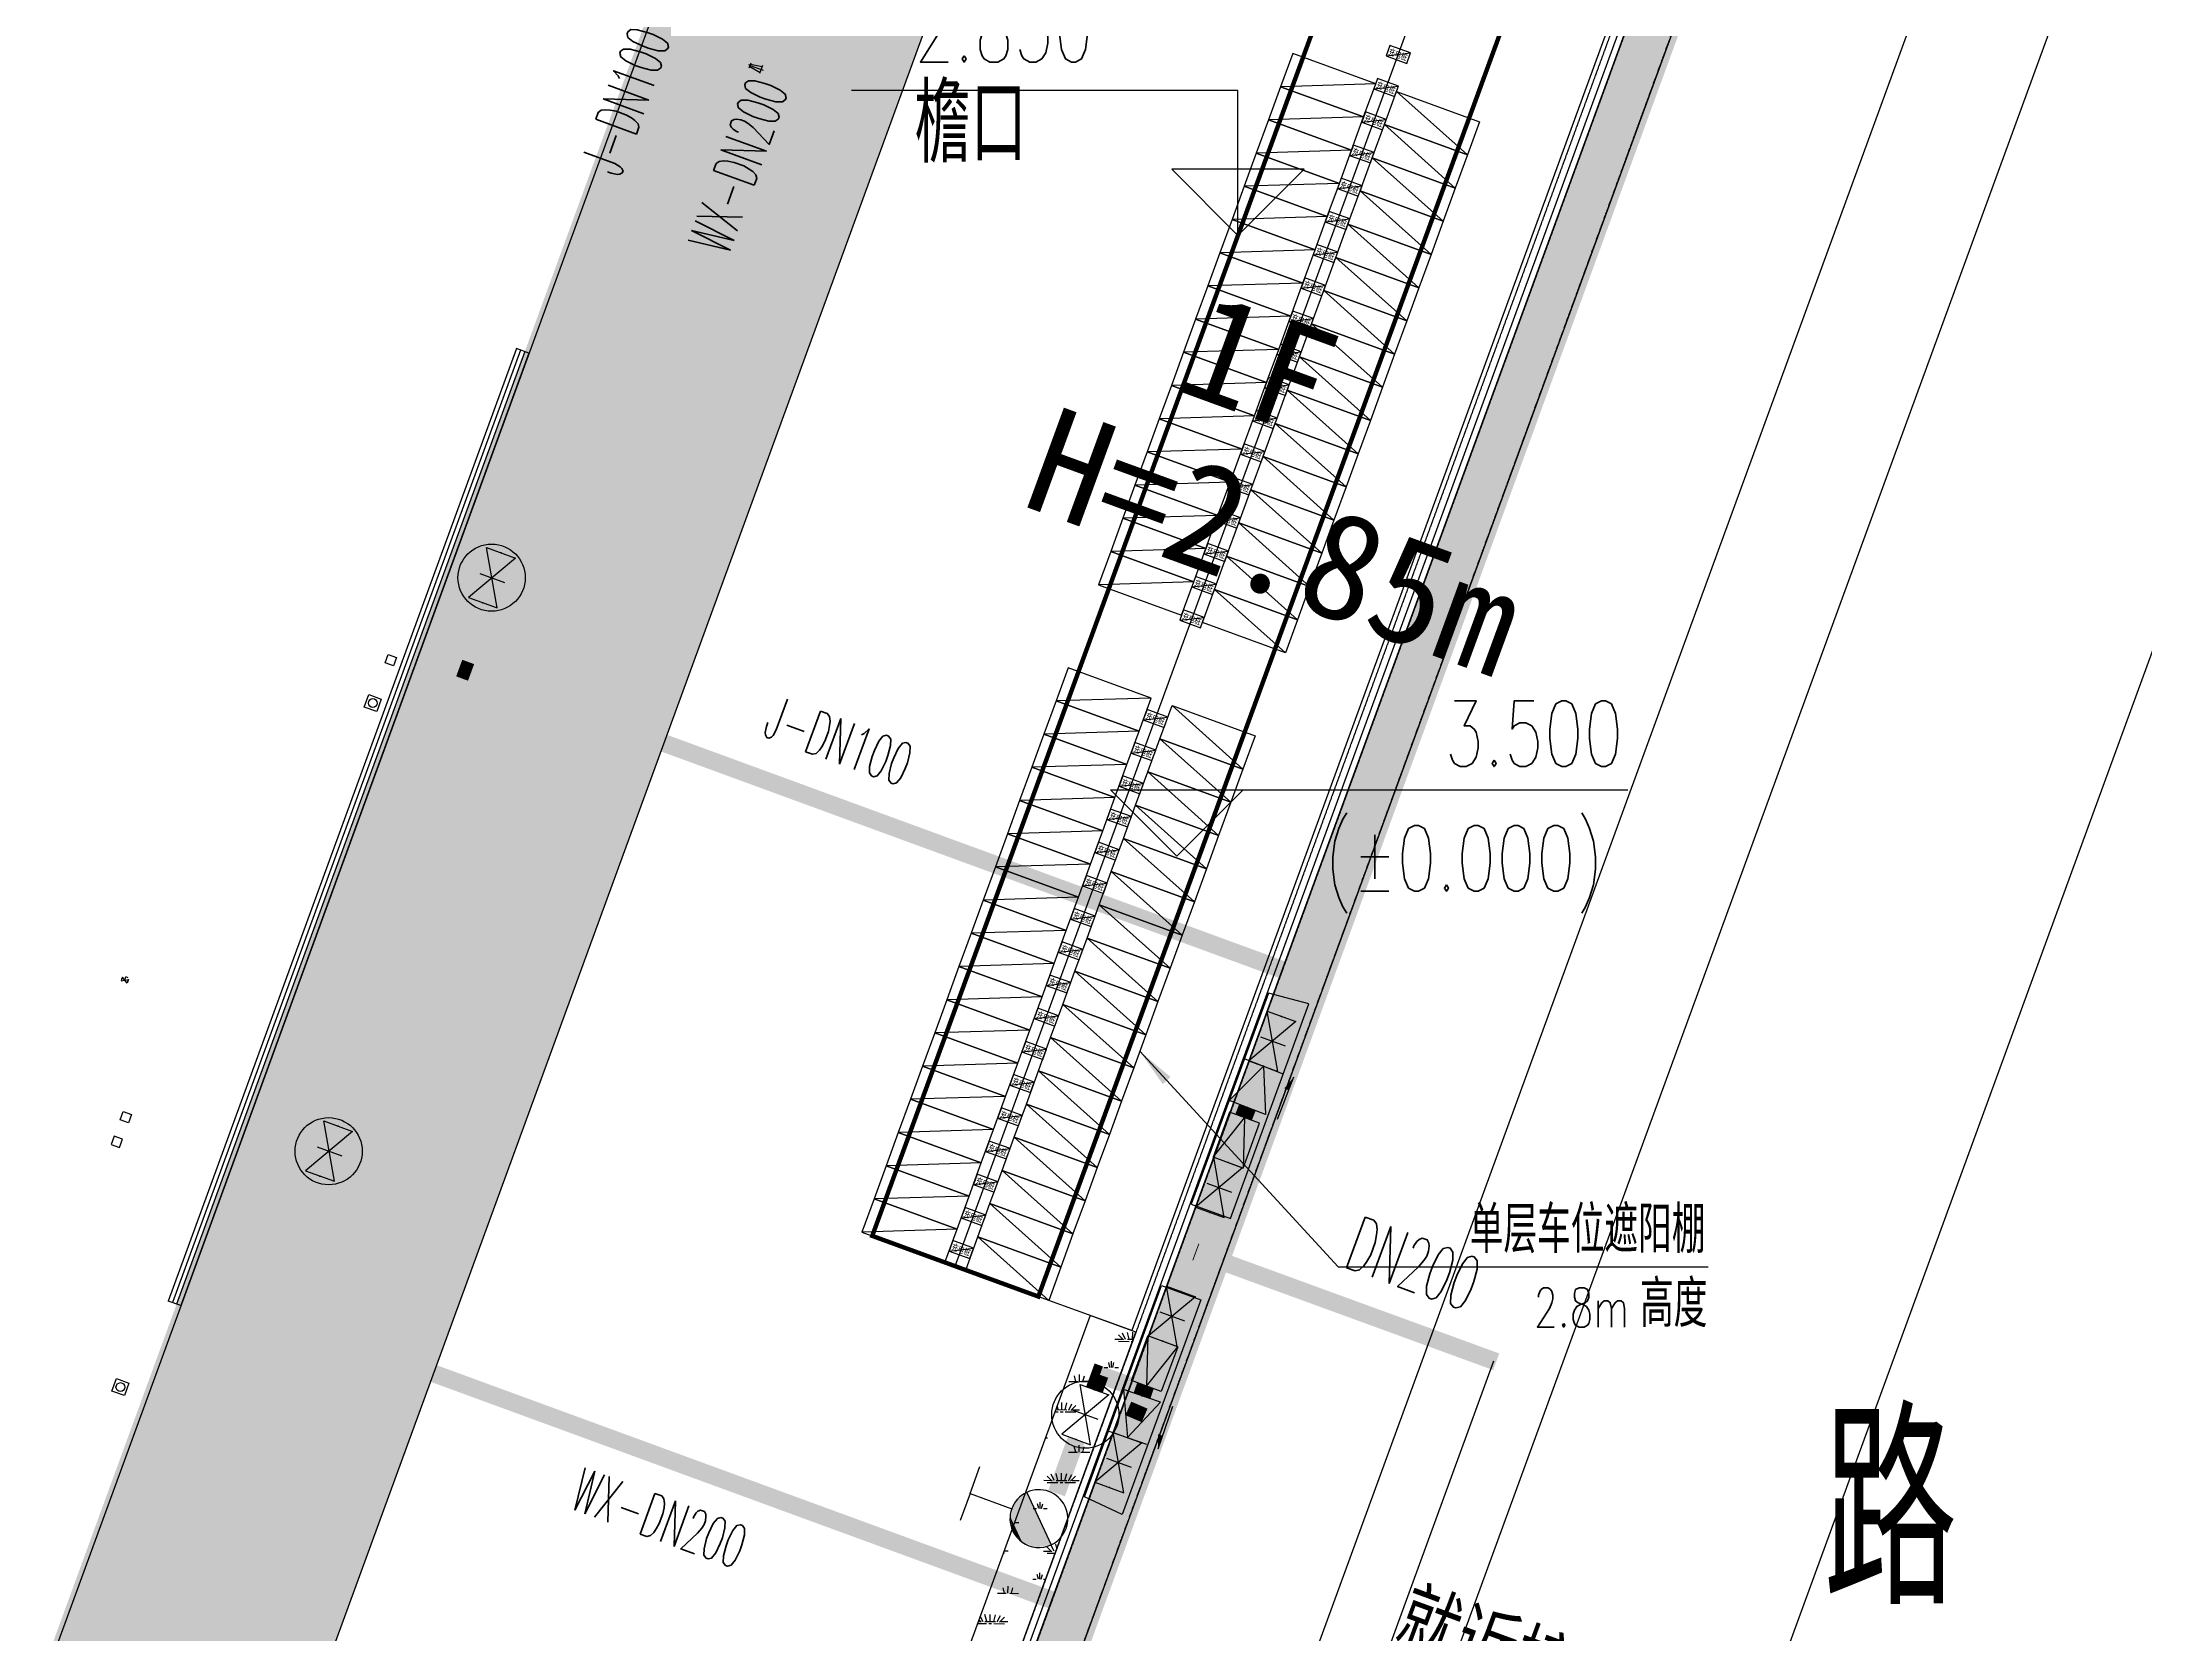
# Model space of a CAD drawing. Extents: x -11 to 40589024741, y -2 to 3380586937.
# Drawn here: x 40588292215 to 40588339805, y 3380233769 to 3380269820 of the extents above; entities that cross this region are included whole.
import ezdxf

# ---------------------------------------------------------------- set-up
doc = ezdxf.new("R2010")
doc.units = 0
doc.header["$LTSCALE"] = 10
doc.header["$MEASUREMENT"] = 0
doc.linetypes.add('CENTER', pattern=[50.8, 31.75, -6.35, 6.35, -6.35])
doc.linetypes.add('DASH', pattern=[0.35, 0.25, -0.1])
doc.layers.get('Defpoints').update_dxf_attribs({"color": 210})
for name, color, linetype in [('0-WALL', 252, 'Continuous'), ('00绿地$0$A-车位', 253, 'Continuous'), ('A-FIRE-TEXT', 61, 'Continuous'), ('CURTWALL', 252, 'Continuous'), ('EQUIP_消火栓', 7, 'Continuous'), ('EVALVE_喷淋', 7, 'Continuous'), ('FM_ZF消防', 1, 'Continuous'), ('FM_ZF给水', 3, 'Continuous'), ('TEXT_消防', 1, 'Continuous'), ('TEXT_给水', 3, 'Continuous'), ('VPIPE-雨水', 4, 'Continuous'), ('虹吸管道配件', 7, 'Continuous')]:
    doc.layers.add(name, color=color, linetype=linetype)
doc.layers.add('GPS-ZF消防', color=1, linetype='TG_X', lineweight=60)
doc.layers.add('GPS-ZF给水', color=3, linetype='TG_J', lineweight=60)
doc.styles.add('-宋体', font='', dxfattribs={"width": 0.75})
doc.styles.add('_TWT_PIPEDN', font='SIMPLEX', dxfattribs={"width": 0.6, "height": 3, "bigfont": 'HZTXT'})
doc.styles.add('A-STANDARD', font='SIMPLEX', dxfattribs={"bigfont": 'GBCBIG'})
doc.styles.add('note_txt', font='arial.ttf', dxfattribs={"width": 0.75})
doc.styles.get("Standard").update_dxf_attribs({"font": 'GBENOR', "width": 0.7, "bigfont": 'GBCBIG'})
doc.styles.add('TG_LINETYPE', font='SIMPLEX', dxfattribs={"width": 0.8, "height": 3.5, "bigfont": 'HZTXT'})
doc.styles.add('黑体', font='simhei.ttf', dxfattribs={"height": 12})
doc.styles.get('-宋体').set_extended_font_data('SimSun')
doc.linetypes.add('TG_J', pattern='A,2,-0.3,["J",TG_LINETYPE,S=0.1,R=0,X=-0.23,Y=-0.15],0', length=2.3)
doc.linetypes.add('TG_WX', pattern='A,3,-0.6,["WX",TG_LINETYPE,S=0.1,R=0,X=-0.52,Y=-0.15],0', length=3.6)
doc.linetypes.add('TG_X', pattern='A,5,-0.3,["X",TG_LINETYPE,S=0.1,R=0,X=-0.23,Y=-0.15],0', length=5.3)
pattern_1 = [(359.79974, (40586781652.2, 3380096977.4), (1605.5824, 1594.398), [240, -48, 64, -48, 240, -960]), (359.79974, (40586781572.4, 3380097025.7), (1605.5824, 1594.398), [160, -120, 240, -120, 160, -800]), (359.79974, (40586782134.6, 3380097663.7), (1605.5824, 1594.398), [200, -80, 200, -1120]), (359.79974, (40586781335.8, 3380097986.5), (1605.5824, 1594.398), [80, -160, 80, -1280]), (89.79974, (40586781495.8, 3380097986), (-1594.398, 1605.5824), [144, -1456]), (89.79974, (40586781972.4, 3380097024.3), (-1594.398, 1605.5824), [160, -1440]), (89.79974, (40586782374.6, 3380097662.9), (-1594.398, 1605.5824), [160, -1440]), (44.79974, (40586782180.3, 3380097007.6), (5.5922, 1599.9902), [160, -2102.7417]), (134.79974, (40586781764.3, 3380097009), (-1599.9902, 5.5922), [160, -2102.7417]), (63.23469, (40586782132.4, 3380097015.7), (5.5922, 1599.99023), [160, -3417.7088]), (75.7635, (40586782052.4, 3380097024), (5.59221, 1599.99023), [160, -6436.969]), (75.7635, (40586782454.64, 3380097662.6), (5.59221, 1599.99023), [128, -6468.969]), (75.7635, (40586781527.76, 3380097985.85), (5.59221, 1599.99023), [112, -6484.969]), (103.835987, (40586781892.4, 3380097024.57), (5.59221, 1599.99023), [160, -6436.969]), (103.835987, (40586782294.64, 3380097663.17), (5.59221, 1599.99023), [128, -6468.969]), (103.835987, (40586781463.76, 3380097986.07), (5.59221, 1599.99023), [112, -6484.969]), (116.364795, (40586781812.4, 3380097016.85), (5.5922, 1599.99023), [160, -3417.7069])]

# ---------------------------------------------------------------- blocks, each defined once
blk = doc.blocks.new('gfctuc')
blk.add_lwpolyline([(2035210, 4060000), (2035210, 4059500), (2035460, 4059500), (2035460, 4060000)], close=True)
blk.add_lwpolyline([(2035210, 4060000), (2035460, 4059500)])
at = {"layer": 'A-FIRE-TEXT', "style": 'note_txt', "width": 0.75}
blk.add_text('充电桩', height=139.2, rotation=270, dxfattribs=at).set_placement((2035260, 4059973))
blk = doc.blocks.new('00绿地$0$G$C40593B0A')
at = {"layer": '00绿地$0$A-车位'}
blk.add_lwpolyline([(-1560, 590), (-760, 590), (-760, -1410), (-1560, -1410)], close=True, dxfattribs=at)
blk.add_lwpolyline([(-760, 590), (-1560, -1410)], dxfattribs=at)
blk = doc.blocks.new('A$C5F4A4BCE')
at = {"layer": '虹吸管道配件'}
for p, q in [((177, 0), (0, 176)), ((307, 347), (30, 146)), ((333, 321), (54, 43)), ((359, 295), (158, 18)), ((388, 266), (278, 376)), ((333, 321), (360, 348))]:
    blk.add_line(p, q, dxfattribs=at)
blk = doc.blocks.new('$VALVE$00000752')
for p, q in [((-112.5, 75), (112.5, 75)), ((112.5, 75), (112.5, -75)), ((112.5, -75), (-112.5, -75))]:
    blk.add_line(p, q)
blk.add_lwpolyline([(-112.5, -75), (112.5, 0), (-112.5, 75)], close=True)
for p in [(-112.5, 0), (112.5, 0)]:
    blk.add_point(p)
blk.add_solid([(-112.5, 75), (112.5, 0), (-112.5, -75)])
blk = doc.blocks.new('$VALVE$00000656')
for p, q in [((-113, 110), (-113, -100)), ((118, -164), (-119, -164))]:
    blk.add_line(p, q)
blk.add_lwpolyline([(119, 5, 203, 0, 0), (-113, 5, 0, 0, 0)], format="xyseb")
blk.add_lwpolyline([(119, 107), (-113, 5), (119, -97)], close=True)
for p in [(-113, 5), (119, 5)]:
    blk.add_point(p)
blk.add_solid([(-44, -164), (-44, -139), (-119, -164)])
blk = doc.blocks.new('$VALVE$00000296')
for points in [[(-125, 72.2), (-125, -72.2), (125, 72.2), (125, -72.2), (-125, 72.2)], [(0, 60.2), (0, -63.6)]]:
    blk.add_lwpolyline(points)
for p in [(-125, 0), (125, 0)]:
    blk.add_point(p)
blk = doc.blocks.new('$TwtSys$00000385')
for p, q in [((0, 331.4), (-130, 331.4)), ((0, 331.4), (0, 130.8)), ((0, 331.4), (130, 331.4)), ((92.5, 92.5), (-92.5, -92.5))]:
    blk.add_line(p, q)
for start, end in [(315, 135), (135, 315)]:
    blk.add_arc((0, 0), 130.8, start, end)
at = {"color": 0}
for points in [[(-33.9, 126.5), (-126.5, 33.9), (33.9, 126.5), (-126.5, -33.9)], [(-92.6, 92.6), (-92.6, 92.6), (-33.9, 126.5), (-126.5, 33.9)], [(33.9, 126.5), (-126.5, -33.9), (92.6, 92.6), (-92.6, -92.6)]]:
    blk.add_solid(points, dxfattribs=at)
blk = doc.blocks.new('$EVALVE$00000030')
for p in [(0, 0), (87, 124)]:
    blk.add_line(p, (0, 124))
blk.add_lwpolyline([(-125, -72), (125, 72), (125, -72), (-125, 72)], close=True)
for p in [(-125, 0), (125, 0)]:
    blk.add_point(p)

msp = doc.modelspace()

# ---------------------------------------------------------------- hatches: boundary and pattern name
at = {"layer": '0-WALL'}
h = msp.add_hatch(dxfattribs=at)
h.set_pattern_fill('草坪或沼泽', color=256, scale=400, angle=-0.200256636)
h.set_pattern_definition(pattern_1)
h.paths.add_polyline_path([(40588302101.650627, 3380196170.468816), (40588275532.998894, 3380123451.400391), (40588213851.098877, 3380137607.100394), (40588128542.39888, 3380162853.200394), (40588051310.197723, 3380185028.900719), (40588215760.938667, 3380403827.430827), (40588224457.898888, 3380415266.100397), (40588259176.227432, 3380461579.853973), (40588327409.831734, 3380431029.725285), (40588344233.506363, 3380419662.492857), (40588367371.5578, 3380409302.928), (40588374373.704453, 3380393980.898594), (40588343265.099297, 3380308835.863516), (40588342325.826973, 3380309179.036222), (40588348228.419678, 3380325334.510901), (40588347758.977524, 3380325506.026352), (40588351316.980003, 3380333787.979114), (40588373293.579567, 3380393938.55436), (40588366618.76474, 3380408544.319475), (40588343745.607887, 3380418785.283479), (40588326921.933281, 3380430152.515906), (40588259497.004578, 3380460340.577487), (40588225255.999771, 3380414663.566939), (40588216558.657242, 3380403224.394626), (40588052982.287758, 3380185589.19869), (40588128822.27935, 3380163813.243824), (40588214105.070473, 3380138574.811257), (40588274896.566856, 3380124623.454612), (40588301162.378349, 3380196513.641506)])
h.paths.add_polyline_path([(40588308330.118393, 3380213217.941715), (40588307390.846069, 3380213561.114415), (40588309294.968521, 3380218774.420028), (40588308825.8936, 3380218945.745433), (40588312382.598297, 3380227228.097439), (40588336080.200798, 3380292084.600181), (40588337019.473106, 3380291741.427476)])
h = msp.add_hatch(dxfattribs=at)
h.set_pattern_fill('草坪或沼泽', color=256, scale=400, angle=-0.200256636)
h.set_pattern_definition([(359.79974, (40586781652.2, 3380096977.4), (1605.5824, 1594.398), [240, -48, 64, -48, 240, -960]), (359.79974, (40586781572.4, 3380097025.7), (1605.5824, 1594.398), [160, -120, 240, -120, 160, -800]), (359.79974, (40586782134.6, 3380097663.7), (1605.5824, 1594.398), [200, -80, 200, -1120]), (359.79974, (40586781335.8, 3380097986.5), (1605.5824, 1594.398), [80, -160, 80, -1280]), (89.79974, (40586781495.8, 3380097986), (-1594.398, 1605.5824), [144, -1456]), (89.79974, (40586781972.4, 3380097024.3), (-1594.398, 1605.5824), [160, -1440]), (89.79974, (40586782374.6, 3380097662.9), (-1594.398, 1605.5824), [160, -1440]), (44.79974, (40586782180.3, 3380097007.6), (5.5922, 1599.9902), [160, -2102.7417]), (134.79974, (40586781764.3, 3380097009), (-1599.9902, 5.5922), [160, -2102.7417]), (63.23469, (40586782132.4, 3380097015.7), (5.5922, 1599.99023), [160, -3417.7088]), (75.7635, (40586782052.4, 3380097024), (5.59221, 1599.99023), [160, -6436.969]), (75.7635, (40586782454.64, 3380097662.6), (5.59221, 1599.99023), [128, -6468.969]), (75.7635, (40586781527.76, 3380097985.85), (5.59221, 1599.99023), [112, -6484.969]), (103.835987, (40586781892.4, 3380097024.57), (5.59221, 1599.99023), [160, -6436.969]), (103.835987, (40586782294.64, 3380097663.17), (5.59221, 1599.99023), [128, -6468.969]), (103.835987, (40586781463.76, 3380097986.07), (5.59221, 1599.99023), [112, -6484.969]), (116.364795, (40586781812.4, 3380097016.85), (5.5922, 1599.99023), [160, -3417.7069])])
edge = h.paths.add_edge_path()
edge.add_line((40588347473.747322, 3380325610.238097), (40588347683.541443, 3380326090.42787))
edge.add_line((40588347683.541443, 3380326090.42787), (40588351031.622383, 3380333884.752417))
edge.add_line((40588351031.622383, 3380333884.752417), (40588372861.52964, 3380393921.616653))
edge.add_line((40588372861.52964, 3380393921.616653), (40588366317.647476, 3380408240.876073))
edge.add_line((40588366317.647476, 3380408240.876073), (40588343550.448486, 3380418434.399735))
edge.add_line((40588343550.448486, 3380418434.399735), (40588326726.773811, 3380429801.632178))
edge.add_line((40588326726.773811, 3380429801.632178), (40588259625.315422, 3380459844.866894))
edge.add_line((40588259625.315422, 3380459844.866894), (40588073765.91951, 3380212575.66465))
edge.add_line((40588073765.91951, 3380212575.66465), (40588074114.249107, 3380212476.750173))
edge.add_line((40588074114.249107, 3380212476.750173), (40588253152.588203, 3380450673.037109))
edge.add_line((40588253152.588203, 3380450673.037109), (40588254435.224274, 3380450204.422307))
edge.add_line((40588254435.224258, 3380450204.422312), (40588256320.901672, 3380455368.658761))
edge.add_line((40588256320.90168, 3380455368.658754), (40588326766.815353, 3380429630.545198))
edge.add_line((40588326766.815353, 3380429630.5452), (40588324880.269547, 3380424466.932958))
edge.add_line((40588324880.269547, 3380424466.93296), (40588331455.159737, 3380422064.756639))
edge.add_line((40588331455.159737, 3380422064.756637), (40588332483.925163, 3380424880.513825))
edge.add_line((40588332483.925163, 3380424880.513825), (40588335301.736542, 3380423850.997883))
edge.add_line((40588335301.736542, 3380423850.997883), (40588334273.030251, 3380421035.31484))
edge.add_line((40588334273.030251, 3380421035.31484), (40588353055.227448, 3380414173.051638))
edge.add_line((40588353055.227448, 3380414173.051638), (40588361187.808113, 3380410524.8103))
edge.add_arc((40588348999.165817, 3380398232.729486), 17310.639832, -14.6199939483, 45.2420907397, ccw=False)
edge.add_line((40588365749.307037, 3380393863.402212), (40588366656.653191, 3380393529.94107))
edge.add_line((40588366656.653191, 3380393529.94107), (40588371065.316032, 3380391919.168731))
edge.add_line((40588371065.316032, 3380391919.168731), (40588346912.352768, 3380325815.879339))
edge.add_line((40588346912.352768, 3380325815.879339), (40588347473.747322, 3380325610.238097))
h = msp.add_hatch(dxfattribs=at)
h.set_pattern_fill('草坪或沼泽', color=256, scale=400, angle=-0.200256636)
h.set_pattern_definition(pattern_1)
edge = h.paths.add_edge_path()
edge.add_arc((40588276896.11306, 3380228003.90167), 3000.732754, 160.8988384069, 249.924309816)
edge.add_line((40588275866.077904, 3380225185.493501), (40588283567.667389, 3380222371.617772))
edge.add_arc((40588287170.980431, 3380232233.977297), 10500.000014, 249.9297114004, 339.9297093813)
edge.add_line((40588297033.339828, 3380228630.663911), (40588320609.30452, 3380293158.672471))
edge.add_arc((40588310746.945099, 3380296761.985848), 10500.00001, -20.0702905404, 69.9297114995)
edge.add_line((40588314350.258141, 3380306624.345373), (40588306648.639877, 3380309438.209656))
edge.add_arc((40588305619.155479, 3380306619.600929), 3000.732125, 69.9355020169, 158.9609896946)
edge.add_line((40588302818.463516, 3380307696.874272), (40588317658.966492, 3380302274.746088))
edge.add_line((40588317658.966469, 3380302274.746092), (40588288901.096703, 3380223563.724454))
edge.add_line((40588288901.096703, 3380223563.724453), (40588274060.593811, 3380228985.852626))
msp.add_hatch(color=256, dxfattribs=at).paths.add_polyline_path([(40588317044.70842, 3380246977.468142), (40588317565.584137, 3380246233.76891), (40588317742.243301, 3380246396.223651)], flags=17)
h = msp.add_hatch(dxfattribs=at)
h.set_pattern_fill('草坪或沼泽', color=256, scale=400, angle=-0.200256636)
h.set_pattern_definition(pattern_1)
edge = h.paths.add_edge_path()
edge.add_arc((40588308615.915359, 3380219513.693244), 6012.3482, 187.8097426198, 243.1678891542)
edge.add_line((40588305902.075394, 3380214148.676607), (40588307792.618042, 3380219323.140049))
edge.add_line((40588307792.618042, 3380219323.140049), (40588308544.064774, 3380219048.680882))
edge.add_line((40588308544.064743, 3380219048.680892), (40588312104.504318, 3380227336.705036))
edge.add_line((40588312104.504333, 3380227336.705034), (40588316958.121811, 3380240621.179743))
edge.add_line((40588316958.121834, 3380240621.179735), (40588315924.944313, 3380240998.661621))
edge.add_line((40588315924.944313, 3380240998.661621), (40588308203.55439, 3380219865.035497))
edge.add_line((40588308203.55439, 3380219865.035497), (40588305855.37355, 3380220722.967237))
edge.add_line((40588305855.37355, 3380220722.967237), (40588304825.855537, 3380217905.150189))
edge.add_line((40588304825.855537, 3380217905.150189), (40588302659.333199, 3380218696.711092))
at = {"layer": 'GPS-ZF消防', "linetype": 'TG_WX'}
for points in [[(40588316142.902092, 3380239657.119493), (40588315955.04763, 3380239725.754032), (40588316023.682167, 3380239913.608492)], [(40588316142.902092, 3380239657.119493), (40588316211.536629, 3380239844.973961), (40588316023.682167, 3380239913.608492)]]:
    msp.add_hatch(color=256, dxfattribs=at).paths.add_polyline_path(points)

# ---------------------------------------------------------------- linework, layer by layer
at = {"layer": '0-WALL', "linetype": 'CENTER', "ltscale": 0.2}
msp.add_line((40588275533, 3380123451.4), (40588374373.705582, 3380393980.898193), dxfattribs=at)
at = {"layer": '0-WALL'}
for p, q in [((40588319267.088173, 3380268725.823837), (40588310524.883926, 3380268725.823837)), ((40588319267.088173, 3380265444.620367), (40588319267.088173, 3380268725.823837)), ((40588319267.088173, 3380265444.620367), (40588317767.088173, 3380266944.620367)), ((40588320767.088173, 3380266944.620367), (40588317767.088173, 3380266944.620367)), ((40588319267.088173, 3380265444.620367), (40588320767.088173, 3380266944.620367)), ((40588317886.114517, 3380251397.02967), (40588316386.114517, 3380252897.02967)), ((40588316386.114517, 3380252897.02967), (40588328086.114517, 3380252897.02967)), ((40588317886.114517, 3380251397.02967), (40588319386.114517, 3380252897.02967)), ((40588317044.70842, 3380246977.468142), (40588321530, 3380242100)), ((40588321530, 3380242100), (40588329900, 3380242100))]:
    msp.add_line(p, q, dxfattribs=at)
at = {"layer": '0-WALL', "flags": 128}
msp.add_lwpolyline([(40588430262.167503, 3380502157.2), (40588425749.799988, 3380490884.7), (40588402255.800003, 3380426580.9), (40588289449.662804, 3380117827.81713)], dxfattribs=at)
at = {"layer": '0-WALL'}
for points in [[(40588279663.927422, 3380120186.559477), (40588379774.601807, 3380394192.024467), (40588371135.524261, 3380413095.970189), (40588346673, 3380424048.539261), (40588329849.325447, 3380435415.771638), (40588230874.099991, 3380479729.8), (40588213435.800003, 3380475126.9)], [(40588330085.268799, 3380282669.817246), (40588331963.813469, 3380281983.471905), (40588316864.216026, 3380240655.489169), (40588314985.672546, 3380241341.834076)], [(40588332198.727592, 3380281898.007923), (40588312243.107407, 3380227278.967361), (40588308684.930153, 3380218997.135206)]]:
    msp.add_lwpolyline(points, dxfattribs=at)
at = {"layer": '0-WALL', "color": 1, "linetype": 'DASH', "ltscale": 3, "const_width": 300}
msp.add_lwpolyline([(40588374373.70446, 3380393980.898591), (40588367371.557808, 3380409302.927993), (40588344233.506393, 3380419662.492842), (40588327409.831779, 3380431029.725266), (40588259176.227432, 3380461579.853973), (40588224457.898903, 3380415266.100388), (40588215760.938667, 3380403827.430825), (40588051310.197769, 3380185028.900704), (40588128542.398903, 3380162853.200386), (40588213851.098892, 3380137607.100389), (40588275532.998894, 3380123451.400389)], close=True, dxfattribs=at)
at = {"layer": '0-WALL', "linetype": 'CENTER', "ltscale": 0.2}
msp.add_lwpolyline([(40588374373.70446, 3380393980.898591), (40588367371.557808, 3380409302.927993), (40588344233.506393, 3380419662.492842), (40588327409.831779, 3380431029.725266), (40588259176.227432, 3380461579.853973), (40588224457.898903, 3380415266.100388), (40588215760.938667, 3380403827.430825), (40588051310.197769, 3380185028.900704), (40588128542.398903, 3380162853.200386), (40588213851.098892, 3380137607.100389), (40588275532.998894, 3380123451.400389)], close=True, dxfattribs=at)
at = {"layer": '0-WALL', "color": 20, "true_color": 0xf72408}
for points, const_width in [([(40588140496.068047, 3380277785.006165), (40588146540.460449, 3380294328.662395), (40588189424.896797, 3380349126.363404), (40588317658.966476, 3380302274.746078), (40588288901.096779, 3380223563.724436)], 200), ([(40588326093.361359, 3380284128.300979), (40588329850.450684, 3380282755.610234), (40588314750.85112, 3380241427.628277), (40588310993.761803, 3380242800.319022)], 100)]:
    msp.add_lwpolyline(points, close=True, dxfattribs=dict(at, const_width=const_width))
at = {"layer": '0-WALL'}
msp.add_lwpolyline([(40588274060.593811, 3380228985.852626, 0.409240549), (40588275866.077904, 3380225185.493501), (40588283567.667389, 3380222371.617772, 0.4142135521), (40588297033.339828, 3380228630.663911), (40588320609.30452, 3380293158.672471, 0.4142135728), (40588314350.258141, 3380306624.345373), (40588306648.639877, 3380309438.209656, 0.4092406319), (40588302818.463516, 3380307696.874272), (40588317658.966469, 3380302274.746092), (40588288901.096703, 3380223563.724453)], format="xyb", close=True, dxfattribs=at)
at = {"layer": '0-WALL', "ltscale": 10}
msp.add_lwpolyline([(40588338955.741043, 3380297634.482746), (40588339147.485184, 3380297564.423755, -0.4142126471), (40588343916.259033, 3380287304.872298), (40588318590.11734, 3380217986.577619, -0.4142133502), (40588308330.562752, 3380213217.778307), (40588308330.11805, 3380213217.940784)], format="xyb", dxfattribs=at)
at = {"layer": '0-WALL'}
msp.add_lwpolyline([(40588308330.118393, 3380213217.941715), (40588307390.846069, 3380213561.114415), (40588309294.968521, 3380218774.420028), (40588308825.8936, 3380218945.745433), (40588312382.598297, 3380227228.097439), (40588336080.200798, 3380292084.600181), (40588337019.473106, 3380291741.427476)], close=True, dxfattribs=at)
at = {"layer": '0-WALL', "elevation": 3538.286351}
msp.add_lwpolyline([(40588312872.306419, 3380242113.973517), (40588327971.903923, 3380283441.956375)], dxfattribs=at)
at = {"layer": '0-WALL', "linetype": 'DASH'}
for points in [[(40588332013.806686, 3380281828.972494), (40588312103.650391, 3380227334.367696), (40588308546.961853, 3380219056.501135)], [(40588332295.588387, 3380281726.020692), (40588312382.57338, 3380227223.591549), (40588308822.596359, 3380218938.071333)]]:
    msp.add_lwpolyline(points, dxfattribs=at)
at = {"layer": '0-WALL'}
msp.add_lwpolyline([(40588302659.333199, 3380218696.711092, 0.2463553581), (40588305902.075394, 3380214148.676607), (40588307792.618042, 3380219323.140049), (40588308544.064743, 3380219048.680892), (40588312104.504333, 3380227336.705034), (40588316958.121834, 3380240621.179735), (40588315924.944313, 3380240998.661621), (40588308203.55439, 3380219865.035497), (40588305855.37355, 3380220722.967237), (40588304825.855537, 3380217905.150189), (40588302659.333199, 3380218696.711092)], format="xyb", dxfattribs=at)
at = {"layer": 'CURTWALL'}
for p, q in [((40588302946.773956, 3380262881.296253), (40588295070.961189, 3380241324.996169)), ((40588303040.701187, 3380262846.978986), (40588295164.88842, 3380241290.678902)), ((40588303134.628418, 3380262812.661718), (40588295258.815651, 3380241256.361635)), ((40588303228.555656, 3380262778.344452), (40588295352.742889, 3380241222.044368)), ((40588303228.555656, 3380262778.344452), (40588302946.773956, 3380262881.296253)), ((40588295352.742889, 3380241222.044368), (40588295070.961189, 3380241324.996169))]:
    msp.add_line(p, q, dxfattribs=at)
at = {"layer": 'Defpoints', "color": 1}
msp.add_lwpolyline([(40588300044.233482, 3380255956.863808), (40588300232.087936, 3380255888.229274), (40588300163.453407, 3380255700.374807), (40588299975.598953, 3380255769.009341)], close=True, dxfattribs=at)
at = {"layer": 'Defpoints', "color": 4}
for points in [[(40588299607.133583, 3380255051.908734), (40588299888.915283, 3380254948.956933), (40588299785.96347, 3380254667.175232), (40588299504.18177, 3380254770.127033)], [(40588293897.820908, 3380239571.073845), (40588294179.602608, 3380239468.122044), (40588294076.650803, 3380239186.340343), (40588293794.869102, 3380239289.292144)]]:
    msp.add_lwpolyline(points, close=True, dxfattribs=at)
at = {"layer": 'Defpoints', "color": 7}
for points in [[(40588294238.364471, 3380245549.862541), (40588294169.729927, 3380245362.008074), (40588293981.875473, 3380245430.642608), (40588294050.510002, 3380245618.497075)], [(40588293963.82634, 3380244798.444673), (40588294032.460869, 3380244986.29914), (40588293844.6064, 3380245054.933673), (40588293775.97187, 3380244867.079206)]]:
    msp.add_lwpolyline(points, close=True, dxfattribs=at)
at = {"layer": 'FM_ZF消防'}
msp.add_lwpolyline([(40588317538.850632, 3380241674.710619), (40588318423.424332, 3380241351.522654), (40588316647.874031, 3380236491.796312), (40588315791.708542, 3380236892.738169), (40588317538.850616, 3380241674.710622)], dxfattribs=at)
for centre in [(40588298697.219498, 3380244716.210717), (40588315813.45826, 3380238755.423357)]:
    msp.add_circle(centre, 760.122572, dxfattribs=at)
at = {"layer": 'FM_ZF给水'}
msp.add_lwpolyline([(40588318211.141022, 3380243514.786549), (40588319095.714722, 3380243191.598584), (40588320871.264977, 3380248051.32494), (40588319958.283142, 3380248296.758988), (40588318211.141006, 3380243514.786557)], dxfattribs=at)
msp.add_circle((40588302383.375977, 3380257697.043883), 760.122572, dxfattribs=at)
at = {"layer": 'GPS-ZF消防', "linetype": 'TG_WX', "ltscale": 0.5, "const_width": 400}
for points in [[(40588298913.202278, 3380245282.049743), (40588314451.735023, 3380287823.104898)], [(40588289995.266273, 3380220866.719555), (40588298501.494957, 3380244154.886452)], [(40588317976.696457, 3380241543.127214), (40588318303.706444, 3380242438.16189)], [(40588318303.676086, 3380242438.078835), (40588318322.030167, 3380242431.420052)], [(40588318303.706444, 3380242438.161888), (40588318322.030182, 3380242431.420052)], [(40588297402.431664, 3380241032.161942), (40588315379.124763, 3380234441.23049)], [(40588316019.361862, 3380239318.986756), (40588316142.902092, 3380239657.119493)], [(40588316142.902092, 3380239657.119493), (40588317134.1353, 3380239294.962396)], [(40588317094.673576, 3380239180.788053), (40588317134.1353, 3380239294.962395)], [(40588317134.1353, 3380239294.962395), (40588317173.597023, 3380239409.136732)], [(40588316905.480713, 3380238662.962315), (40588316943.459641, 3380238751.913712)], [(40588316936.274132, 3380238754.45208), (40588316943.459633, 3380238751.913715)], [(40588316943.459641, 3380238751.913712), (40588317036.602043, 3380238970.064852)], [(40588315162.848419, 3380236974.687818), (40588315607.554626, 3380238191.859963)], [(40588315379.124763, 3380234441.23049), (40588316357.057487, 3380237107.131554)], [(40588315379.124763, 3380234441.23049), (40588315379.528526, 3380234441.082456)]]:
    msp.add_lwpolyline(points, dxfattribs=at)
at = {"layer": 'GPS-ZF给水', "ltscale": 0.5, "const_width": 400}
for points in [[(40588302596.539917, 3380258257.958246), (40588338729.297318, 3380357286.616254)], [(40588290793.112839, 3380225908.433077), (40588302185.218513, 3380257130.654077)], [(40588301650.978447, 3380255651.67258), (40588301919.596939, 3380255553.17405)], [(40588303234.015732, 3380255071.195601), (40588320593.068718, 3380248705.880803)], [(40588320593.062073, 3380248705.862515), (40588320252.260689, 3380247768.401959)], [(40588319479.328247, 3380245707.648648), (40588319392.454018, 3380245482.204869)], [(40588318630.686096, 3380243333.113499), (40588318303.706444, 3380242438.161891)], [(40588318340.909363, 3380242424.522353), (40588325107.917824, 3380239952.127207)]]:
    msp.add_lwpolyline(points, dxfattribs=at)
at = {"layer": 'TEXT_给水'}
msp.add_line((40588322616.830353, 3380233296.708813), (40588325055.457741, 3380239971.294028), dxfattribs=at)
at = {"layer": 'VPIPE-雨水', "linetype": 'Continuous'}
for centre in [(40588299696.548523, 3380254859.541983), (40588293987.235863, 3380239378.707094)]:
    msp.add_circle(centre, 100, dxfattribs=at)

# ---------------------------------------------------------------- block references
at = {"layer": '0-WALL', "xscale": -1, "rotation": 249.9297095178311}
for p in [(40588322090.234444, 3380269791.419465), (40588321815.696274, 3380269040.001606), (40588321541.158119, 3380268288.583748), (40588321266.619957, 3380267537.165889), (40588320992.081787, 3380266785.748031), (40588320717.543633, 3380266034.330171), (40588320443.005478, 3380265282.912313), (40588320168.467308, 3380264531.494454), (40588319893.929161, 3380263780.076596), (40588319619.390999, 3380263028.658736), (40588319344.852829, 3380262277.240879), (40588319070.314667, 3380261525.82302), (40588318795.776512, 3380260774.405161), (40588318521.238358, 3380260022.987302), (40588318246.700188, 3380259271.569444), (40588317972.162033, 3380258520.151585), (40588317011.27845, 3380255890.189084), (40588316736.740288, 3380255138.771224), (40588316462.202118, 3380254387.353366), (40588316187.663971, 3380253635.935507), (40588315913.125809, 3380252884.517649), (40588315638.587646, 3380252133.099791), (40588315364.049492, 3380251381.681931), (40588315089.51133, 3380250630.264072), (40588314814.973167, 3380249878.846215), (40588314540.435013, 3380249127.428356), (40588314265.896851, 3380248376.010498), (40588313991.358681, 3380247624.592638), (40588313716.820511, 3380246873.17478), (40588313442.282356, 3380246121.756921), (40588313167.744202, 3380245370.339063), (40588312893.206039, 3380244618.921203), (40588312618.667877, 3380243867.503345)]:
    msp.add_blockref('00绿地$0$G$C40593B0A', p, dxfattribs=at)
at = {"layer": '0-WALL'}
for name, p, rotation in [('gfctuc', (40591437632.445229, 3376964611.603166), 69.9297110723398), ('gfctuc', (40591437357.907051, 3376963860.185308), 69.9297110723398), ('00绿地$0$G$C40593B0A', (40588323668.212784, 3380269214.88908), 69.92971314102898), ('gfctuc', (40591437083.368874, 3376963108.767448), 69.9297110723398), ('gfctuc', (40591436808.830742, 3376962357.349591), 69.9297110723398), ('00绿地$0$G$C40593B0A', (40588323393.674683, 3380268463.471195), 69.92971314102898), ('00绿地$0$G$C40593B0A', (40588323119.136559, 3380267712.053329), 69.92971314102898), ('gfctuc', (40591436534.29258, 3376961605.931733), 69.9297110723398), ('00绿地$0$G$C40593B0A', (40588322844.59845, 3380266960.635452), 69.92971314102898), ('gfctuc', (40591436259.75441, 3376960854.513874), 69.9297110723398), ('00绿地$0$G$C40593B0A', (40588322570.060333, 3380266209.217575), 69.92971314102898), ('gfctuc', (40591435985.21624, 3376960103.096014), 69.9297110723398), ('00绿地$0$G$C40593B0A', (40588322295.522217, 3380265457.799697), 69.92971314102898), ('gfctuc', (40591435710.678093, 3376959351.678156), 69.9297110723398), ('00绿地$0$G$C40593B0A', (40588322020.9841, 3380264706.381828), 69.92971314102898), ('gfctuc', (40591435436.139931, 3376958600.260298), 69.9297110723398), ('00绿地$0$G$C40593B0A', (40588321746.445999, 3380263954.963943), 69.92971314102898), ('gfctuc', (40591435161.601761, 3376957848.842438), 69.9297110723398), ('00绿地$0$G$C40593B0A', (40588321471.907883, 3380263203.546077), 69.92971314102898), ('gfctuc', (40591434887.063606, 3376957097.42458), 69.9297110723398), ('00绿地$0$G$C40593B0A', (40588321197.369766, 3380262452.128196), 69.92971314102898), ('gfctuc', (40591434612.525436, 3376956346.006721), 69.9297110723398), ('00绿地$0$G$C40593B0A', (40588320922.831657, 3380261700.710319), 69.92971314102898), ('gfctuc', (40591434337.987267, 3376955594.588862), 69.9297110723398), ('00绿地$0$G$C40593B0A', (40588320648.293549, 3380260949.292442), 69.92971314102898), ('gfctuc', (40591434063.449127, 3376954843.171005), 69.9297110723398), ('00绿地$0$G$C40593B0A', (40588320373.755432, 3380260197.874568), 69.92971314102898), ('gfctuc', (40591433788.910973, 3376954091.753146), 69.9297110723398), ('00绿地$0$G$C40593B0A', (40588320099.217308, 3380259446.456699), 69.92971314102898), ('gfctuc', (40591433514.372803, 3376953340.335287), 69.9297110723398), ('00绿地$0$G$C40593B0A', (40588319824.679199, 3380258695.038814), 69.92971314102898), ('gfctuc', (40591433239.834633, 3376952588.917428), 69.9297110723398), ('00绿地$0$G$C40593B0A', (40588319550.141083, 3380257943.620944), 69.92971314102898), ('gfctuc', (40591432965.296494, 3376951837.49957), 69.9297110723398), ('gfctuc', (40591432141.682007, 3376949583.245993), 69.9297110723398), ('00绿地$0$G$C40593B0A', (40588318589.257698, 3380255313.658369), 69.92971314102898), ('gfctuc', (40591431867.143829, 3376948831.828135), 69.9297110723398), ('00绿地$0$G$C40593B0A', (40588318314.719589, 3380254562.240488), 69.92971314102898), ('gfctuc', (40591431592.605682, 3376948080.410271), 69.9297110723398), ('00绿地$0$G$C40593B0A', (40588318040.18148, 3380253810.822611), 69.92971314102898), ('gfctuc', (40591431318.06752, 3376947328.992413), 69.9297110723398), ('00绿地$0$G$C40593B0A', (40588317765.643356, 3380253059.404741), 69.92971314102898), ('00绿地$0$G$C40593B0A', (40588317491.105247, 3380252307.986864), 69.92971314102898), ('gfctuc', (40591431043.52935, 3376946577.574553), 69.9297110723398), ('gfctuc', (40591430768.991203, 3376945826.156694), 69.9297110723398), ('00绿地$0$G$C40593B0A', (40588317216.567131, 3380251556.568991), 69.92971314102898), ('gfctuc', (40591430494.453033, 3376945074.738836), 69.9297110723398), ('00绿地$0$G$C40593B0A', (40588316942.029007, 3380250805.151117), 69.92971314102898), ('gfctuc', (40591430219.914978, 3376944323.320945), 69.9297110723398), ('00绿地$0$G$C40593B0A', (40588316667.490913, 3380250053.73324), 69.92971314102898), ('gfctuc', (40591429945.376801, 3376943571.903087), 69.9297110723398), ('00绿地$0$G$C40593B0A', (40588316392.952797, 3380249302.315363), 69.92971314102898), ('00绿地$0$G$C40593B0A', (40588316118.41468, 3380248550.897486), 69.92971314102898), ('gfctuc', (40591429670.838753, 3376942820.485192), 69.9297110723398), ('gfctuc', (40591429396.300583, 3376942069.067334), 69.9297110723398), ('00绿地$0$G$C40593B0A', (40588315843.876556, 3380247799.479612), 69.92971314102898), ('gfctuc', (40591429121.762527, 3376941317.649444), 69.9297110723398), ('00绿地$0$G$C40593B0A', (40588315569.338463, 3380247048.061731), 69.92971314102898), ('gfctuc', (40591428847.22435, 3376940566.231586), 69.9297110723398), ('00绿地$0$G$C40593B0A', (40588315294.800346, 3380246296.643847), 69.92971314102898), ('gfctuc', (40591428572.686287, 3376939814.813686), 69.9297110723398), ('00绿地$0$G$C40593B0A', (40588315020.26223, 3380245545.225981), 69.92971314102898), ('gfctuc', (40591428298.148117, 3376939063.395828), 69.9297110723398), ('00绿地$0$G$C40593B0A', (40588314745.724113, 3380244793.808107), 69.92971314102898), ('gfctuc', (40591428023.610077, 3376938311.977934), 69.9297110723398), ('00绿地$0$G$C40593B0A', (40588314471.185997, 3380244042.390226), 69.92971314102898), ('00绿地$0$G$C40593B0A', (40588314196.647888, 3380243290.972357), 69.92971314102898), ('gfctuc', (40591427749.071899, 3376937560.560076), 69.9297110723398)]:
    msp.add_blockref(name, p, dxfattribs=dict(at, rotation=rotation))
at = {"layer": 'EQUIP_消火栓', "xscale": 5, "yscale": 5, "zscale": 5, "rotation": 69.92971136792873}
msp.add_blockref('$TwtSys$00000385', (40588314762.805618, 3380236401.710899), dxfattribs=at)
at = {"layer": 'EVALVE_喷淋', "xscale": 0.6, "yscale": 0.6, "zscale": 0.6, "rotation": 339.929711477623}
msp.add_blockref('$EVALVE$00000030', (40588294087.724426, 3380248590.081043), dxfattribs=at)
at = {"layer": 'FM_ZF消防'}
for name, p, xscale, yscale, zscale, rotation in [('$VALVE$00000296', (40588298707.348618, 3380244718.468098), 4.8, 4.8, 4.8, 69.93478889244317), ('$VALVE$00000296', (40588317770.792847, 3380240979.563814), 4.8, 4.8, 4.8, 69.92971128406721), ('$VALVE$00000752', (40588317379.576012, 3380239908.793356), 4.8, 4.8, 4.8, 249.9297113145436), ('$VALVE$00000296', (40588315813.458237, 3380238755.423359), 4.8, 4.8, 4.8, 69.92971017577499), ('$VALVE$00000656', (40588316949.212044, 3380238688.778936), 4.32, 4.32, 4.32, 71.14175862802476), ('$VALVE$00000296', (40588316562.961082, 3380237670.694952), 4.8, 4.8, 4.8, 69.92971128406721)]:
    msp.add_blockref(name, p, dxfattribs=dict(at, xscale=xscale, yscale=yscale, zscale=zscale, rotation=rotation))
at = {"layer": 'FM_ZF给水'}
for name, p, xscale, yscale, zscale, rotation in [('$VALVE$00000296', (40588302390.879219, 3380257694.306161), 4.8, 4.8, 4.8, 69.95440363880364), ('$VALVE$00000296', (40588320046.357094, 3380247204.838566), 4.8, -4.8, 4.8, 249.929711709925), ('$VALVE$00000656', (40588319685.309143, 3380246177.546406), -4.32, 4.32, 4.32, 68.71766436596742), ('$VALVE$00000752', (40588319227.806534, 3380244967.447361), -4.8, 4.8, 4.8, 249.9297116794486), ('$VALVE$00000296', (40588318836.589684, 3380243896.676907), 4.8, -4.8, 4.8, 249.929711709925)]:
    msp.add_blockref(name, p, dxfattribs=dict(at, xscale=xscale, yscale=yscale, zscale=zscale, rotation=rotation))
at = {"layer": '虹吸管道配件', "lineweight": -2, "xscale": -0.7866797424559362, "yscale": 0.7866797424559363, "zscale": 0.7866797424559363, "rotation": 24.92971144890715}
msp.add_blockref('A$C5F4A4BCE', (40588308576.524391, 3380269172.77405, 3000), dxfattribs=at)

# ---------------------------------------------------------------- texts
at = {"layer": '0-WALL', "color": 7, "style": 'A-STANDARD', "width": 0.705882}
for s, height, p in [('2.850', 1487.5, (40588311947.36734, 3380269366.033374)), ('3.500', 1487.5, (40588323936.114517, 3380253422.02967)), ('(%%P0.000)', 1487.5, (40588321236.114517, 3380250601.196337)), ('2.8m', 892.5, (40588325960.000099, 3380240735))]:
    msp.add_text(s, height=height, dxfattribs=at).set_placement(p)
at = {"layer": '0-WALL', "color": 7, "style": 'A-STANDARD'}
for s, height, p in [('檐口', 1762.962963, (40588311947.36734, 3380267091.033374)), ('单层车位遮阳棚', 1057.7777778, (40588324510.000099, 3380242415)), ('高度', 1057.7777778, (40588328360.000099, 3380240735))]:
    msp.add_text(s, height=height, dxfattribs=at).set_placement(p)
at = {"layer": '0-WALL', "style": '黑体'}
for s, p in [('1F', (40588317801.643082, 3380261965.350544)), ('H=2.85m', (40588314321.807541, 3380259351.923298))]:
    msp.add_text(s, height=2406.4377682, rotation=339.9297114346, dxfattribs=at).set_placement(p)
at = {"layer": '0-WALL'}
msp.add_text('路', height=4200, rotation=0.0000073345, dxfattribs=at).set_placement((40588332511.995789, 3380234459.372821))
at = {"layer": 'TEXT_消防', "style": '_TWT_PIPEDN', "width": 0.557143}
for rotation, p in [(70.0096278613, (40588307733.297409, 3380264953.551216)), (339.8651650719, (40588304115.309708, 3380236649.206373))]:
    msp.add_text('WX-DN200', height=980, rotation=rotation, dxfattribs=at).set_placement(p)
at = {"layer": 'TEXT_给水'}
for s, height, rotation, style, width, p in [('J-DN100', 980, 69.9544036388, '_TWT_PIPEDN', 0.557143, (40588305292.517273, 3380266725.17614)), ('J-DN100', 980, 339.8627402221, '_TWT_PIPEDN', 0.557143, (40588308475.656174, 3380254127.6168)), ('DN200', 1225, 339.8000709415, '_TWT_PIPEDN', 0.557143, (40588321613.77803, 3380242117.914425)), ('就近接市政给水管网接入点', 1329.11392405, 339.7997435251, '-宋体', 0.75, (40588322743.188278, 3380233642.553673))]:
    msp.add_text(s, height=height, rotation=rotation, dxfattribs=dict(at, style=style, width=width)).set_placement(p)

doc.saveas('drawing.dxf')
